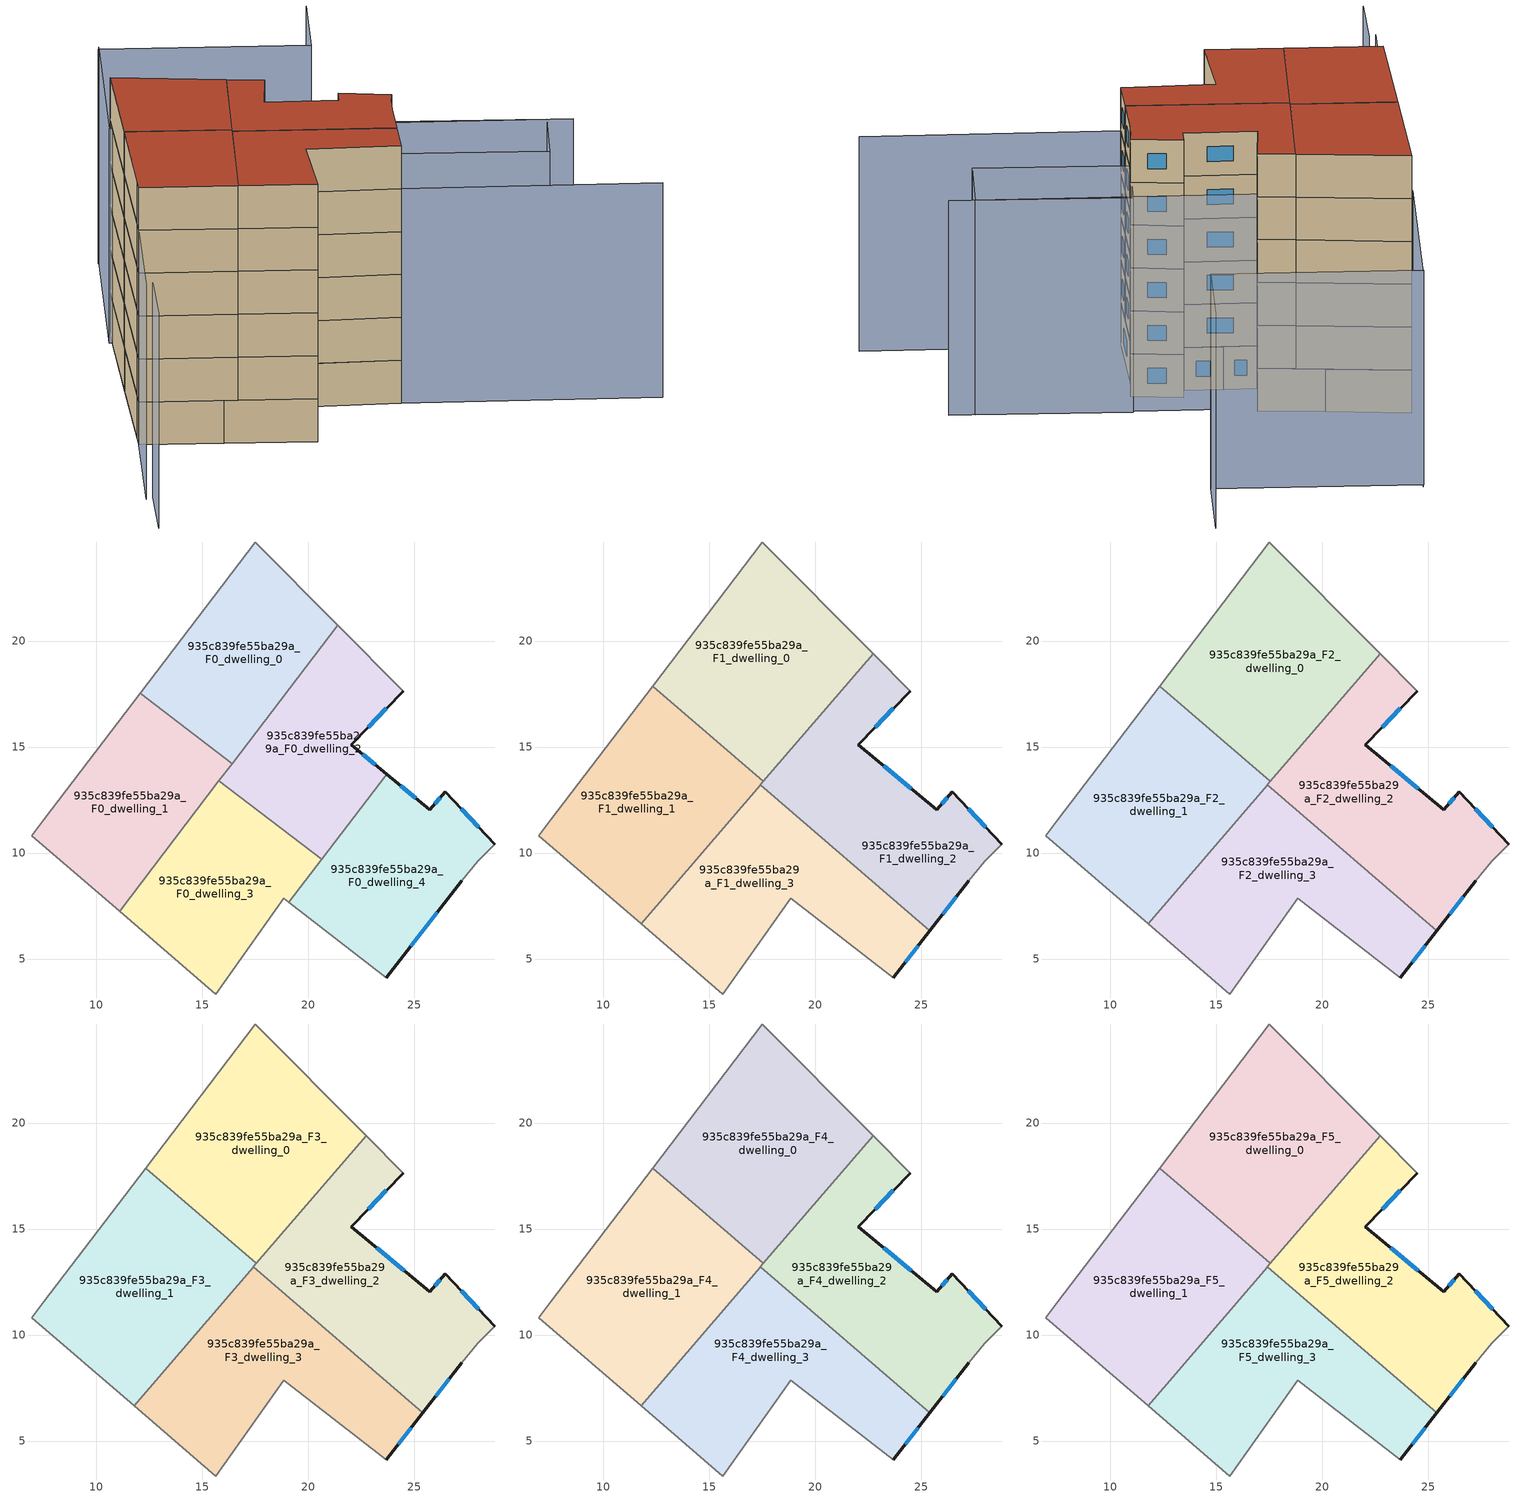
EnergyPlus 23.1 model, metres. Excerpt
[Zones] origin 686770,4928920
935c839fe55ba29a_F0_dwelling_0
 floor ground (EU_floor_Construction): 17.51,24.67 21.4,20.75 16.42,14.22 12.07,17.54 z0
 wall adiabatic (EU_wall_Construction): 21.4,20.75 17.51,24.67 12.07,17.54 z0:3
 wall to 935c839fe55ba29a_F0_dwelling_1 (EU_wall_Construction): 12.07,17.54 16.42,14.22 z0:3
 wall to 935c839fe55ba29a_F0_dwelling_2 (EU_wall_Construction): 16.42,14.22 21.4,20.75 z0:3
935c839fe55ba29a_F0_dwelling_1
 floor ground (EU_floor_Construction): 16.42,14.22 11.1,7.25 6.95,10.82 7.53,11.58 12.07,17.54 z0
 wall adiabatic (EU_wall_Construction): 12.07,17.54 7.53,11.58 6.95,10.82 11.1,7.25 z0:3
 wall to 935c839fe55ba29a_F0_dwelling_3 (EU_wall_Construction): 11.1,7.25 15.79,13.4 z0:3
 wall to 935c839fe55ba29a_F0_dwelling_2 (EU_wall_Construction): 15.79,13.4 16.42,14.22 z0:3
935c839fe55ba29a_F0_dwelling_2
 floor ground (EU_floor_Construction): 21.4,20.75 24.48,17.64 22.03,15.12 23.71,13.72 20.64,9.7 15.79,13.4 z0
 wall outside (EU_wall_Construction): 23.71,13.72 22.03,15.12 24.48,17.64 z0:3
 wall to 935c839fe55ba29a_F0_dwelling_3 (EU_wall_Construction): 15.79,13.4 20.64,9.7 z0:3
 wall adiabatic (EU_wall_Construction): 24.48,17.64 21.4,20.75 z0:3
 wall to 935c839fe55ba29a_F0_dwelling_4 (EU_wall_Construction): 20.64,9.7 23.71,13.72 z0:3
 window (EU_Window_Construction): 22.83,15.94 23.68,16.82 / 23.17,14.18 22.58,14.66 z0.98:2.02
935c839fe55ba29a_F0_dwelling_3
 floor ground (EU_floor_Construction): 20.64,9.7 19.1,7.68 18.84,7.88 15.65,3.35 11.1,7.25 15.79,13.4 z0
 wall adiabatic (EU_wall_Construction): 11.1,7.25 15.65,3.35 18.84,7.88 19.1,7.68 z0:3
 wall to 935c839fe55ba29a_F0_dwelling_4 (EU_wall_Construction): 19.1,7.68 20.64,9.7 z0:3
 ceiling adiabatic (EU_roof_Construction): 11.79,6.66 16.87,12.58 15.79,13.4 11.1,7.25 z3
935c839fe55ba29a_F0_dwelling_4
 floor ground (EU_floor_Construction): 26.47,12.89 28.81,10.41 28.01,9.62 27.25,8.71 23.69,4.12 19.1,7.68 23.71,13.72 25.74,12.04 z0
 wall outside (EU_wall_Construction): 23.69,4.12 27.25,8.71 / 28.81,10.41 26.47,12.89 25.74,12.04 23.71,13.72 z0:3
 wall adiabatic (EU_wall_Construction): 27.25,8.71 28.01,9.62 28.81,10.41 / 19.1,7.68 23.69,4.12 z0:3
 window (EU_Window_Construction): 24.85,5.61 26.09,7.21 / 25.08,12.59 24.37,13.18 / 26.23,12.62 25.98,12.32 / 28.05,11.21 27.23,12.09 z0.98:2.02
935c839fe55ba29a_F1_dwelling_0
 floor to 935c839fe55ba29a_F0_dwelling_0 (EU_floor_Construction): 17.51,24.67 21.4,20.75 16.49,14.31 12.33,17.87 z3
 floor to 935c839fe55ba29a_F0_dwelling_2 (EU_floor_Construction): 21.4,20.75 22.73,19.41 17.56,13.38 16.49,14.31 z3
 wall adiabatic (EU_wall_Construction): 22.73,19.41 17.51,24.67 12.33,17.88 z3:6
 wall to 935c839fe55ba29a_F1_dwelling_1 (EU_wall_Construction): 12.33,17.88 17.56,13.38 z3:6
 wall to 935c839fe55ba29a_F1_dwelling_2 (EU_wall_Construction): 17.56,13.38 22.73,19.41 z3:6
935c839fe55ba29a_F1_dwelling_1
 floor to 935c839fe55ba29a_F0_dwelling_1 (EU_floor_Construction): 16.42,14.22 11.1,7.25 6.95,10.82 7.53,11.58 12.07,17.54 z3
 floor to 935c839fe55ba29a_F0_dwelling_0 (EU_floor_Construction): 16.49,14.31 16.42,14.22 12.07,17.54 12.33,17.87 z3
 floor to 935c839fe55ba29a_F0_dwelling_2 (EU_floor_Construction): 17.56,13.38 16.87,12.58 15.79,13.4 16.49,14.31 z3
 floor adiabatic (EU_floor_Construction): 16.87,12.58 11.79,6.66 11.1,7.25 15.79,13.4 z3
 wall adiabatic (EU_wall_Construction): 12.33,17.88 7.53,11.58 6.95,10.82 11.79,6.66 z3:6
 wall to 935c839fe55ba29a_F1_dwelling_3 (EU_wall_Construction): 11.79,6.66 17.41,13.21 z3:6
 wall to 935c839fe55ba29a_F1_dwelling_2 (EU_wall_Construction): 17.41,13.21 17.56,13.38 z3:6
935c839fe55ba29a_F1_dwelling_2
 floor to 935c839fe55ba29a_F0_dwelling_2 (EU_floor_Construction): 22.73,19.41 24.48,17.64 22.03,15.12 23.71,13.72 20.98,10.15 17.41,13.21 z3
 floor to 935c839fe55ba29a_F0_dwelling_4 (EU_floor_Construction): 26.47,12.89 28.81,10.41 28.01,9.62 27.25,8.71 25.42,6.34 20.98,10.15 23.71,13.72 25.74,12.04 z3
 wall outside (EU_wall_Construction): 28.81,10.41 26.47,12.89 25.74,12.04 22.03,15.12 24.48,17.64 / 25.42,6.34 27.25,8.71 z3:6
 wall adiabatic (EU_wall_Construction): 27.25,8.71 28.01,9.62 28.81,10.41 / 24.48,17.64 22.73,19.41 z3:6
 wall to 935c839fe55ba29a_F1_dwelling_3 (EU_wall_Construction): 17.41,13.21 25.42,6.34 z3:6
 window (EU_Window_Construction): 22.83,15.94 23.68,16.82 / 24.53,13.04 23.24,14.12 / 26.23,12.62 25.98,12.32 / 28.05,11.21 27.23,12.09 / 26.01,7.11 26.65,7.94 z3.98:5.02
935c839fe55ba29a_F1_dwelling_3
 floor to 935c839fe55ba29a_F0_dwelling_3 (EU_floor_Construction): 20.64,9.7 19.1,7.68 18.84,7.88 15.65,3.35 11.79,6.66 16.87,12.58 z3
 floor to 935c839fe55ba29a_F0_dwelling_4 (EU_floor_Construction): 25.42,6.34 23.69,4.12 19.1,7.68 20.98,10.15 z3
 floor to 935c839fe55ba29a_F0_dwelling_2 (EU_floor_Construction): 20.98,10.15 20.64,9.7 16.87,12.58 17.41,13.21 z3
 wall outside (EU_wall_Construction): 23.69,4.12 25.42,6.34 z3:6
 wall adiabatic (EU_wall_Construction): 11.79,6.66 15.65,3.35 18.84,7.88 23.69,4.12 z3:6
 window (EU_Window_Construction): 24.25,4.84 24.86,5.62 z3.98:5.02
935c839fe55ba29a_F2_dwelling_0
 floor to 935c839fe55ba29a_F1_dwelling_0 (EU_floor_Construction): 17.51,24.67 22.73,19.41 17.56,13.38 12.33,17.88 z6
 wall adiabatic (EU_wall_Construction): 22.73,19.41 17.51,24.67 12.33,17.88 z6:9
 wall to 935c839fe55ba29a_F2_dwelling_1 (EU_wall_Construction): 12.33,17.88 17.56,13.38 z6:9
 wall to 935c839fe55ba29a_F2_dwelling_2 (EU_wall_Construction): 17.56,13.38 22.73,19.41 z6:9
935c839fe55ba29a_F2_dwelling_1
 floor to 935c839fe55ba29a_F1_dwelling_1 (EU_floor_Construction): 17.56,13.38 11.79,6.66 6.95,10.82 7.53,11.58 12.33,17.88 z6
 wall adiabatic (EU_wall_Construction): 12.33,17.88 7.53,11.58 6.95,10.82 11.79,6.66 z6:9
 wall to 935c839fe55ba29a_F2_dwelling_3 (EU_wall_Construction): 11.79,6.66 17.41,13.21 z6:9
 wall to 935c839fe55ba29a_F2_dwelling_2 (EU_wall_Construction): 17.41,13.21 17.56,13.38 z6:9
935c839fe55ba29a_F2_dwelling_2
 floor to 935c839fe55ba29a_F1_dwelling_2 (EU_floor_Construction): 24.48,17.64 22.03,15.12 25.74,12.04 26.47,12.89 28.81,10.41 28.01,9.62 27.25,8.71 25.42,6.34 17.41,13.21 22.73,19.41 z6
 wall outside (EU_wall_Construction): 28.81,10.41 26.47,12.89 25.74,12.04 22.03,15.12 24.48,17.64 / 25.42,6.34 27.25,8.71 z6:9
 wall adiabatic (EU_wall_Construction): 27.25,8.71 28.01,9.62 28.81,10.41 / 24.48,17.64 22.73,19.41 z6:9
 wall to 935c839fe55ba29a_F2_dwelling_3 (EU_wall_Construction): 17.41,13.21 25.42,6.34 z6:9
 window (EU_Window_Construction): 22.83,15.94 23.68,16.82 / 24.53,13.04 23.24,14.12 / 26.23,12.62 25.98,12.32 / 28.05,11.21 27.23,12.09 / 26.01,7.11 26.65,7.94 z6.98:8.02
935c839fe55ba29a_F2_dwelling_3
 floor to 935c839fe55ba29a_F1_dwelling_3 (EU_floor_Construction): 25.42,6.34 23.69,4.12 18.84,7.88 15.65,3.35 11.79,6.66 17.41,13.21 z6
 wall outside (EU_wall_Construction): 23.69,4.12 25.42,6.34 z6:9
 wall adiabatic (EU_wall_Construction): 11.79,6.66 15.65,3.35 18.84,7.88 23.69,4.12 z6:9
 window (EU_Window_Construction): 24.25,4.84 24.86,5.62 z6.98:8.02
935c839fe55ba29a_F3_dwelling_0
 floor to 935c839fe55ba29a_F2_dwelling_0 (EU_floor_Construction): 17.51,24.67 22.73,19.41 17.56,13.38 12.33,17.88 z9
 wall adiabatic (EU_wall_Construction): 22.73,19.41 17.51,24.67 12.33,17.88 z9:12
 wall to 935c839fe55ba29a_F3_dwelling_1 (EU_wall_Construction): 12.33,17.88 17.56,13.38 z9:12
 wall to 935c839fe55ba29a_F3_dwelling_2 (EU_wall_Construction): 17.56,13.38 22.73,19.41 z9:12
935c839fe55ba29a_F3_dwelling_1
 floor to 935c839fe55ba29a_F2_dwelling_1 (EU_floor_Construction): 17.56,13.38 11.79,6.66 6.95,10.82 7.53,11.58 12.33,17.88 z9
 wall adiabatic (EU_wall_Construction): 12.33,17.88 7.53,11.58 6.95,10.82 11.79,6.66 z9:12
 wall to 935c839fe55ba29a_F3_dwelling_3 (EU_wall_Construction): 11.79,6.66 17.41,13.21 z9:12
 wall to 935c839fe55ba29a_F3_dwelling_2 (EU_wall_Construction): 17.41,13.21 17.56,13.38 z9:12
935c839fe55ba29a_F3_dwelling_2
 floor to 935c839fe55ba29a_F2_dwelling_2 (EU_floor_Construction): 24.48,17.64 22.03,15.12 25.74,12.04 26.47,12.89 28.81,10.41 28.01,9.62 27.25,8.71 25.42,6.34 17.41,13.21 22.73,19.41 z9
 wall outside (EU_wall_Construction): 28.81,10.41 26.47,12.89 25.74,12.04 22.03,15.12 24.48,17.64 / 25.42,6.34 27.25,8.71 z9:12
 wall adiabatic (EU_wall_Construction): 27.25,8.71 28.01,9.62 28.81,10.41 / 24.48,17.64 22.73,19.41 z9:12
 wall to 935c839fe55ba29a_F3_dwelling_3 (EU_wall_Construction): 17.41,13.21 25.42,6.34 z9:12
 window (EU_Window_Construction): 22.83,15.94 23.68,16.82 / 24.53,13.04 23.24,14.12 / 26.23,12.62 25.98,12.32 / 28.05,11.21 27.23,12.09 / 26.01,7.11 26.65,7.94 z9.98:11.02
935c839fe55ba29a_F3_dwelling_3
 floor to 935c839fe55ba29a_F2_dwelling_3 (EU_floor_Construction): 25.42,6.34 23.69,4.12 18.84,7.88 15.65,3.35 11.79,6.66 17.41,13.21 z9
 wall outside (EU_wall_Construction): 23.69,4.12 25.42,6.34 z9:12
 wall adiabatic (EU_wall_Construction): 11.79,6.66 15.65,3.35 18.84,7.88 23.69,4.12 z9:12
 window (EU_Window_Construction): 24.25,4.84 24.86,5.62 z9.98:11.02
935c839fe55ba29a_F4_dwelling_0
 floor to 935c839fe55ba29a_F3_dwelling_0 (EU_floor_Construction): 17.51,24.67 22.73,19.41 17.56,13.38 12.33,17.88 z12
 wall adiabatic (EU_wall_Construction): 22.73,19.41 17.51,24.67 12.33,17.88 z12:15
 wall to 935c839fe55ba29a_F4_dwelling_1 (EU_wall_Construction): 12.33,17.88 17.56,13.38 z12:15
 wall to 935c839fe55ba29a_F4_dwelling_2 (EU_wall_Construction): 17.56,13.38 22.73,19.41 z12:15
935c839fe55ba29a_F4_dwelling_1
 floor to 935c839fe55ba29a_F3_dwelling_1 (EU_floor_Construction): 17.56,13.38 11.79,6.66 6.95,10.82 7.53,11.58 12.33,17.88 z12
 wall adiabatic (EU_wall_Construction): 12.33,17.88 7.53,11.58 6.95,10.82 11.79,6.66 z12:15
 wall to 935c839fe55ba29a_F4_dwelling_3 (EU_wall_Construction): 11.79,6.66 17.41,13.21 z12:15
 wall to 935c839fe55ba29a_F4_dwelling_2 (EU_wall_Construction): 17.41,13.21 17.56,13.38 z12:15
935c839fe55ba29a_F4_dwelling_2
 floor to 935c839fe55ba29a_F3_dwelling_2 (EU_floor_Construction): 24.48,17.64 22.03,15.12 25.74,12.04 26.47,12.89 28.81,10.41 28.01,9.62 27.25,8.71 25.42,6.34 17.41,13.21 22.73,19.41 z12
 wall outside (EU_wall_Construction): 28.81,10.41 26.47,12.89 25.74,12.04 22.03,15.12 24.48,17.64 / 25.42,6.34 27.25,8.71 z12:15
 wall adiabatic (EU_wall_Construction): 27.25,8.71 28.01,9.62 28.81,10.41 / 24.48,17.64 22.73,19.41 z12:15
 wall to 935c839fe55ba29a_F4_dwelling_3 (EU_wall_Construction): 17.41,13.21 25.42,6.34 z12:15
 window (EU_Window_Construction): 22.83,15.94 23.68,16.82 / 24.53,13.04 23.24,14.12 / 26.23,12.62 25.98,12.32 / 28.05,11.21 27.23,12.09 / 26.01,7.11 26.65,7.94 z12.98:14.02
935c839fe55ba29a_F4_dwelling_3
 floor to 935c839fe55ba29a_F3_dwelling_3 (EU_floor_Construction): 25.42,6.34 23.69,4.12 18.84,7.88 15.65,3.35 11.79,6.66 17.41,13.21 z12
 wall outside (EU_wall_Construction): 23.69,4.12 25.42,6.34 z12:15
 wall adiabatic (EU_wall_Construction): 11.79,6.66 15.65,3.35 18.84,7.88 23.69,4.12 z12:15
 window (EU_Window_Construction): 24.25,4.84 24.86,5.62 z12.98:14.02
935c839fe55ba29a_F5_dwelling_0
 floor to 935c839fe55ba29a_F4_dwelling_0 (EU_floor_Construction): 17.51,24.67 22.73,19.41 17.56,13.38 12.33,17.88 z15
 wall adiabatic (EU_wall_Construction): 22.73,19.41 17.51,24.67 12.33,17.88 z15:18
 wall to 935c839fe55ba29a_F5_dwelling_1 (EU_wall_Construction): 12.33,17.88 17.56,13.38 z15:18
 wall to 935c839fe55ba29a_F5_dwelling_2 (EU_wall_Construction): 17.56,13.38 22.73,19.41 z15:18
 roof outside (EU_roof_Construction): 17.56,13.38 22.73,19.41 17.51,24.67 12.33,17.88 z18
935c839fe55ba29a_F5_dwelling_1
 floor to 935c839fe55ba29a_F4_dwelling_1 (EU_floor_Construction): 17.56,13.38 11.79,6.66 6.95,10.82 7.53,11.58 12.33,17.88 z15
 wall adiabatic (EU_wall_Construction): 12.33,17.88 7.53,11.58 6.95,10.82 11.79,6.66 z15:18
 wall to 935c839fe55ba29a_F5_dwelling_3 (EU_wall_Construction): 11.79,6.66 17.41,13.21 z15:18
 wall to 935c839fe55ba29a_F5_dwelling_2 (EU_wall_Construction): 17.41,13.21 17.56,13.38 z15:18
 roof outside (EU_roof_Construction): 11.79,6.66 17.56,13.38 12.33,17.88 7.53,11.58 6.95,10.82 z18
935c839fe55ba29a_F5_dwelling_2
 floor to 935c839fe55ba29a_F4_dwelling_2 (EU_floor_Construction): 24.48,17.64 22.03,15.12 25.74,12.04 26.47,12.89 28.81,10.41 28.01,9.62 27.25,8.71 25.42,6.34 17.41,13.21 22.73,19.41 z15
 wall outside (EU_wall_Construction): 28.81,10.41 26.47,12.89 25.74,12.04 22.03,15.12 24.48,17.64 / 25.42,6.34 27.25,8.71 z15:18
 wall adiabatic (EU_wall_Construction): 27.25,8.71 28.01,9.62 28.81,10.41 / 24.48,17.64 22.73,19.41 z15:18
 wall to 935c839fe55ba29a_F5_dwelling_3 (EU_wall_Construction): 17.41,13.21 25.42,6.34 z15:18
 window (EU_Window_Construction): 22.83,15.94 23.68,16.82 / 24.53,13.04 23.24,14.12 / 26.23,12.62 25.98,12.32 / 28.05,11.21 27.23,12.09 / 26.01,7.11 26.65,7.94 z15.98:17.02
 roof outside (EU_roof_Construction): 27.25,8.71 28.01,9.62 28.81,10.41 26.47,12.89 25.74,12.04 22.03,15.12 24.48,17.64 22.73,19.41 17.41,13.21 25.42,6.34 z18
935c839fe55ba29a_F5_dwelling_3
 floor to 935c839fe55ba29a_F4_dwelling_3 (EU_floor_Construction): 25.42,6.34 23.69,4.12 18.84,7.88 15.65,3.35 11.79,6.66 17.41,13.21 z15
 wall outside (EU_wall_Construction): 23.69,4.12 25.42,6.34 z15:18
 wall adiabatic (EU_wall_Construction): 11.79,6.66 15.65,3.35 18.84,7.88 23.69,4.12 z15:18
 window (EU_Window_Construction): 24.25,4.84 24.86,5.62 z15.98:17.02
 roof outside (EU_roof_Construction): 23.69,4.12 25.42,6.34 17.41,13.21 11.79,6.66 15.65,3.35 18.84,7.88 z18
shading: -1.12,0.38 1.9,4.17 / 1.38,4.21 10.61,15.15 / 10.61,15.15 36.49,-6.69 / 39.28,4.59 16.62,23.8 / 16.62,23.8 24.94,33.62 / 39.11,29.26 35.1,24.56 / 35.1,24.56 24.72,33.4 / 27.03,8.49 30.38,12.34 / 30.38,12.34 37.98,5.7 / 37.98,5.7 34.63,1.86 / 34.63,1.86 27.03,8.49 z0:15
[Building]
EU S2 Campaign: North Axis=0; Terrain=City; Solar Distribution=FullExterior
[Site:Location]
Bologna: Latitude=44.5; Longitude=11.25; Time Zone=1; Elevation=37
[SizingPeriod:WeatherFileDays]
AnnualSizingPeriod: Begin Month=1; Begin Day of Month=1; End Month=12; End Day of Month=31; Day of Week for Start Day=Monday; Use Weather File Daylight Saving Period=No; Use Weather File Rain and Snow Indicators=No
[MATERIAL]
EU_InternalMass_Material: Roughness=MediumRough; Thickness=0.1; Conductivity=1; Density=1800; Specific Heat=900; Thermal Absorptance=0.9; Solar Absorptance=0.7; Visible Absorptance=0.7
[MATERIAL:NOMASS] Roughness=MediumRough; Thermal Absorptance=0.9; Solar Absorptance=0.7; Visible Absorptance=0.7
Name | Thermal Resistance
EU_wall_NoMass | 0.905828
EU_roof_NoMass | 0.37593
EU_floor_NoMass | 0.67114
[WINDOWMATERIAL:SIMPLEGLAZINGSYSTEM]
EU_Window_SimpleGlazing: UFactor=4.52486; Solar Heat Gain Coefficient=0.85; Visible Transmittance=0.85
[CONSTRUCTION]
EU_wall_Construction: EU_wall_NoMass
EU_roof_Construction: EU_roof_NoMass
EU_floor_Construction: EU_floor_NoMass
EU_Window_Construction: EU_Window_SimpleGlazing
EU_InternalMass_Construction: EU_InternalMass_Material
[ZONE] Type=1; Multiplier=1; Ceiling Height=autocalculate; Floor Area=autocalculate; Part of Total Floor Area=Yes
Name | Volume
935c839fe55ba29a_F0_dwelling_0 | 141.039
935c839fe55ba29a_F1_dwelling_0; 935c839fe55ba29a_F2_dwelling_0; 935c839fe55ba29a_F3_dwelling_0; 935c839fe55ba29a_F4_dwelling_0; 935c839fe55ba29a_F5_dwelling_0 | 176.305
935c839fe55ba29a_F0_dwelling_1 | 141.045
935c839fe55ba29a_F1_dwelling_1; 935c839fe55ba29a_F2_dwelling_1; 935c839fe55ba29a_F3_dwelling_1; 935c839fe55ba29a_F4_dwelling_1; 935c839fe55ba29a_F5_dwelling_1; 935c839fe55ba29a_F1_dwelling_3; 935c839fe55ba29a_F2_dwelling_3; 935c839fe55ba29a_F3_dwelling_3; 935c839fe55ba29a_F4_dwelling_3; 935c839fe55ba29a_F5_dwelling_3 | 176.32
935c839fe55ba29a_F0_dwelling_2 | 141.05
935c839fe55ba29a_F1_dwelling_2; 935c839fe55ba29a_F2_dwelling_2; 935c839fe55ba29a_F3_dwelling_2; 935c839fe55ba29a_F4_dwelling_2; 935c839fe55ba29a_F5_dwelling_2 | 176.311
935c839fe55ba29a_F0_dwelling_3 | 141.059
935c839fe55ba29a_F0_dwelling_4 | 141.042
[INTERNALMASS] Construction=EU_InternalMass_Construction
Name | Zone or ZoneList | Surface Area
935c839fe55ba29a_F0_dwelling_0_EU_InternalMass | 935c839fe55ba29a_F0_dwelling_0 | 47.0129
935c839fe55ba29a_F0_dwelling_1_EU_InternalMass | 935c839fe55ba29a_F0_dwelling_1 | 47.0142
935c839fe55ba29a_F0_dwelling_2_EU_InternalMass | 935c839fe55ba29a_F0_dwelling_2 | 47.0161
935c839fe55ba29a_F0_dwelling_3_EU_InternalMass | 935c839fe55ba29a_F0_dwelling_3 | 47.019
935c839fe55ba29a_F0_dwelling_4_EU_InternalMass | 935c839fe55ba29a_F0_dwelling_4 | 47.0141
935c839fe55ba29a_F1_dwelling_0_EU_InternalMass | 935c839fe55ba29a_F1_dwelling_0 | 58.7708
935c839fe55ba29a_F1_dwelling_1_EU_InternalMass | 935c839fe55ba29a_F1_dwelling_1 | 58.7733
935c839fe55ba29a_F1_dwelling_2_EU_InternalMass | 935c839fe55ba29a_F1_dwelling_2 | 58.7691
935c839fe55ba29a_F1_dwelling_3_EU_InternalMass | 935c839fe55ba29a_F1_dwelling_3 | 58.773
935c839fe55ba29a_F2_dwelling_0_EU_InternalMass | 935c839fe55ba29a_F2_dwelling_0 | 58.7708
935c839fe55ba29a_F2_dwelling_1_EU_InternalMass | 935c839fe55ba29a_F2_dwelling_1 | 58.7733
935c839fe55ba29a_F2_dwelling_2_EU_InternalMass | 935c839fe55ba29a_F2_dwelling_2 | 58.7691
935c839fe55ba29a_F2_dwelling_3_EU_InternalMass | 935c839fe55ba29a_F2_dwelling_3 | 58.773
935c839fe55ba29a_F3_dwelling_0_EU_InternalMass | 935c839fe55ba29a_F3_dwelling_0 | 58.7708
935c839fe55ba29a_F3_dwelling_1_EU_InternalMass | 935c839fe55ba29a_F3_dwelling_1 | 58.7733
935c839fe55ba29a_F3_dwelling_2_EU_InternalMass | 935c839fe55ba29a_F3_dwelling_2 | 58.7691
935c839fe55ba29a_F3_dwelling_3_EU_InternalMass | 935c839fe55ba29a_F3_dwelling_3 | 58.773
935c839fe55ba29a_F4_dwelling_0_EU_InternalMass | 935c839fe55ba29a_F4_dwelling_0 | 58.7708
935c839fe55ba29a_F4_dwelling_1_EU_InternalMass | 935c839fe55ba29a_F4_dwelling_1 | 58.7733
935c839fe55ba29a_F4_dwelling_2_EU_InternalMass | 935c839fe55ba29a_F4_dwelling_2 | 58.7691
935c839fe55ba29a_F4_dwelling_3_EU_InternalMass | 935c839fe55ba29a_F4_dwelling_3 | 58.773
935c839fe55ba29a_F5_dwelling_0_EU_InternalMass | 935c839fe55ba29a_F5_dwelling_0 | 58.7708
935c839fe55ba29a_F5_dwelling_1_EU_InternalMass | 935c839fe55ba29a_F5_dwelling_1 | 58.7733
935c839fe55ba29a_F5_dwelling_2_EU_InternalMass | 935c839fe55ba29a_F5_dwelling_2 | 58.7691
935c839fe55ba29a_F5_dwelling_3_EU_InternalMass | 935c839fe55ba29a_F5_dwelling_3 | 58.773
[OTHEREQUIPMENT] Fuel Type=Electricity; Design Level Calculation Method=Watts/Area; Power per Zone Floor Area=1; Fraction Latent=0; Fraction Radiant=0; Fraction Lost=0; Carbon Dioxide Generation Rate=0; EndUse Subcategory=EU_Step8_InternalGains
Name | Zone or ZoneList or Space or SpaceList | Schedule
EU_Step8_InternalGain_935c839fe55ba29a_F0_dwelling_0_f000 | 935c839fe55ba29a_F0_dwelling_0 | EU_Step8_GainSchedule_935c839fe55ba29a_F0_dwelling_0_f000
EU_Step8_InternalGain_935c839fe55ba29a_F0_dwelling_1_f000 | 935c839fe55ba29a_F0_dwelling_1 | EU_Step8_GainSchedule_935c839fe55ba29a_F0_dwelling_1_f000
EU_Step8_InternalGain_935c839fe55ba29a_F0_dwelling_2_f000 | 935c839fe55ba29a_F0_dwelling_2 | EU_Step8_GainSchedule_935c839fe55ba29a_F0_dwelling_2_f000
EU_Step8_InternalGain_935c839fe55ba29a_F0_dwelling_3_f000 | 935c839fe55ba29a_F0_dwelling_3 | EU_Step8_GainSchedule_935c839fe55ba29a_F0_dwelling_3_f000
EU_Step8_InternalGain_935c839fe55ba29a_F0_dwelling_4_f000 | 935c839fe55ba29a_F0_dwelling_4 | EU_Step8_GainSchedule_935c839fe55ba29a_F0_dwelling_4_f000
EU_Step8_InternalGain_935c839fe55ba29a_F1_dwelling_0_f000 | 935c839fe55ba29a_F1_dwelling_0 | EU_Step8_GainSchedule_935c839fe55ba29a_F1_dwelling_0_f000
EU_Step8_InternalGain_935c839fe55ba29a_F1_dwelling_1_f000 | 935c839fe55ba29a_F1_dwelling_1 | EU_Step8_GainSchedule_935c839fe55ba29a_F1_dwelling_1_f000
EU_Step8_InternalGain_935c839fe55ba29a_F1_dwelling_2_f000 | 935c839fe55ba29a_F1_dwelling_2 | EU_Step8_GainSchedule_935c839fe55ba29a_F1_dwelling_2_f000
EU_Step8_InternalGain_935c839fe55ba29a_F1_dwelling_3_f000 | 935c839fe55ba29a_F1_dwelling_3 | EU_Step8_GainSchedule_935c839fe55ba29a_F1_dwelling_3_f000
EU_Step8_InternalGain_935c839fe55ba29a_F2_dwelling_0_f000 | 935c839fe55ba29a_F2_dwelling_0 | EU_Step8_GainSchedule_935c839fe55ba29a_F2_dwelling_0_f000
EU_Step8_InternalGain_935c839fe55ba29a_F2_dwelling_1_f000 | 935c839fe55ba29a_F2_dwelling_1 | EU_Step8_GainSchedule_935c839fe55ba29a_F2_dwelling_1_f000
EU_Step8_InternalGain_935c839fe55ba29a_F2_dwelling_2_f000 | 935c839fe55ba29a_F2_dwelling_2 | EU_Step8_GainSchedule_935c839fe55ba29a_F2_dwelling_2_f000
EU_Step8_InternalGain_935c839fe55ba29a_F2_dwelling_3_f000 | 935c839fe55ba29a_F2_dwelling_3 | EU_Step8_GainSchedule_935c839fe55ba29a_F2_dwelling_3_f000
EU_Step8_InternalGain_935c839fe55ba29a_F3_dwelling_0_f000 | 935c839fe55ba29a_F3_dwelling_0 | EU_Step8_GainSchedule_935c839fe55ba29a_F3_dwelling_0_f000
EU_Step8_InternalGain_935c839fe55ba29a_F3_dwelling_1_f000 | 935c839fe55ba29a_F3_dwelling_1 | EU_Step8_GainSchedule_935c839fe55ba29a_F3_dwelling_1_f000
EU_Step8_InternalGain_935c839fe55ba29a_F3_dwelling_2_f000 | 935c839fe55ba29a_F3_dwelling_2 | EU_Step8_GainSchedule_935c839fe55ba29a_F3_dwelling_2_f000
EU_Step8_InternalGain_935c839fe55ba29a_F3_dwelling_3_f000 | 935c839fe55ba29a_F3_dwelling_3 | EU_Step8_GainSchedule_935c839fe55ba29a_F3_dwelling_3_f000
EU_Step8_InternalGain_935c839fe55ba29a_F4_dwelling_0_f000 | 935c839fe55ba29a_F4_dwelling_0 | EU_Step8_GainSchedule_935c839fe55ba29a_F4_dwelling_0_f000
EU_Step8_InternalGain_935c839fe55ba29a_F4_dwelling_1_f000 | 935c839fe55ba29a_F4_dwelling_1 | EU_Step8_GainSchedule_935c839fe55ba29a_F4_dwelling_1_f000
EU_Step8_InternalGain_935c839fe55ba29a_F4_dwelling_2_f000 | 935c839fe55ba29a_F4_dwelling_2 | EU_Step8_GainSchedule_935c839fe55ba29a_F4_dwelling_2_f000
EU_Step8_InternalGain_935c839fe55ba29a_F4_dwelling_3_f000 | 935c839fe55ba29a_F4_dwelling_3 | EU_Step8_GainSchedule_935c839fe55ba29a_F4_dwelling_3_f000
EU_Step8_InternalGain_935c839fe55ba29a_F5_dwelling_0_f000 | 935c839fe55ba29a_F5_dwelling_0 | EU_Step8_GainSchedule_935c839fe55ba29a_F5_dwelling_0_f000
EU_Step8_InternalGain_935c839fe55ba29a_F5_dwelling_1_f000 | 935c839fe55ba29a_F5_dwelling_1 | EU_Step8_GainSchedule_935c839fe55ba29a_F5_dwelling_1_f000
EU_Step8_InternalGain_935c839fe55ba29a_F5_dwelling_2_f000 | 935c839fe55ba29a_F5_dwelling_2 | EU_Step8_GainSchedule_935c839fe55ba29a_F5_dwelling_2_f000
EU_Step8_InternalGain_935c839fe55ba29a_F5_dwelling_3_f000 | 935c839fe55ba29a_F5_dwelling_3 | EU_Step8_GainSchedule_935c839fe55ba29a_F5_dwelling_3_f000
[ZONEVENTILATION:DESIGNFLOWRATE] Schedule=EU_AlwaysOn; Design Flow Rate Calculation Method=AirChanges/Hour; Air Changes per Hour=0.73129; Ventilation Type=Natural; Fan Pressure Rise=0; Fan Total Efficiency=1; Constant Term Coefficient=1; Temperature Term Coefficient=0; Velocity Term Coefficient=0; Velocity Squared Term Coefficient=0; Minimum Indoor Temperature=-100; Maximum Indoor Temperature=100; Delta Temperature=-100; Minimum Outdoor Temperature=-100; Maximum Outdoor Temperature=100; Maximum Wind Speed=40
Name | Zone or ZoneList or Space or SpaceList
EU_ConstantAir_935c839fe55ba29a_F0_dwelling_0 | 935c839fe55ba29a_F0_dwelling_0
EU_ConstantAir_935c839fe55ba29a_F0_dwelling_1 | 935c839fe55ba29a_F0_dwelling_1
EU_ConstantAir_935c839fe55ba29a_F0_dwelling_2 | 935c839fe55ba29a_F0_dwelling_2
EU_ConstantAir_935c839fe55ba29a_F0_dwelling_3 | 935c839fe55ba29a_F0_dwelling_3
EU_ConstantAir_935c839fe55ba29a_F0_dwelling_4 | 935c839fe55ba29a_F0_dwelling_4
EU_ConstantAir_935c839fe55ba29a_F1_dwelling_0 | 935c839fe55ba29a_F1_dwelling_0
EU_ConstantAir_935c839fe55ba29a_F1_dwelling_1 | 935c839fe55ba29a_F1_dwelling_1
EU_ConstantAir_935c839fe55ba29a_F1_dwelling_2 | 935c839fe55ba29a_F1_dwelling_2
EU_ConstantAir_935c839fe55ba29a_F1_dwelling_3 | 935c839fe55ba29a_F1_dwelling_3
EU_ConstantAir_935c839fe55ba29a_F2_dwelling_0 | 935c839fe55ba29a_F2_dwelling_0
EU_ConstantAir_935c839fe55ba29a_F2_dwelling_1 | 935c839fe55ba29a_F2_dwelling_1
EU_ConstantAir_935c839fe55ba29a_F2_dwelling_2 | 935c839fe55ba29a_F2_dwelling_2
EU_ConstantAir_935c839fe55ba29a_F2_dwelling_3 | 935c839fe55ba29a_F2_dwelling_3
EU_ConstantAir_935c839fe55ba29a_F3_dwelling_0 | 935c839fe55ba29a_F3_dwelling_0
EU_ConstantAir_935c839fe55ba29a_F3_dwelling_1 | 935c839fe55ba29a_F3_dwelling_1
EU_ConstantAir_935c839fe55ba29a_F3_dwelling_2 | 935c839fe55ba29a_F3_dwelling_2
EU_ConstantAir_935c839fe55ba29a_F3_dwelling_3 | 935c839fe55ba29a_F3_dwelling_3
EU_ConstantAir_935c839fe55ba29a_F4_dwelling_0 | 935c839fe55ba29a_F4_dwelling_0
EU_ConstantAir_935c839fe55ba29a_F4_dwelling_1 | 935c839fe55ba29a_F4_dwelling_1
EU_ConstantAir_935c839fe55ba29a_F4_dwelling_2 | 935c839fe55ba29a_F4_dwelling_2
EU_ConstantAir_935c839fe55ba29a_F4_dwelling_3 | 935c839fe55ba29a_F4_dwelling_3
EU_ConstantAir_935c839fe55ba29a_F5_dwelling_0 | 935c839fe55ba29a_F5_dwelling_0
EU_ConstantAir_935c839fe55ba29a_F5_dwelling_1 | 935c839fe55ba29a_F5_dwelling_1
EU_ConstantAir_935c839fe55ba29a_F5_dwelling_2 | 935c839fe55ba29a_F5_dwelling_2
EU_ConstantAir_935c839fe55ba29a_F5_dwelling_3 | 935c839fe55ba29a_F5_dwelling_3
[HVACTEMPLATE:THERMOSTAT] Constant Heating Setpoint=20; Constant Cooling Setpoint=50
EU_HeatOnly_935c839fe55ba29a_F0_dwelling_0; EU_HeatOnly_935c839fe55ba29a_F0_dwelling_1; EU_HeatOnly_935c839fe55ba29a_F0_dwelling_2; EU_HeatOnly_935c839fe55ba29a_F0_dwelling_3; EU_HeatOnly_935c839fe55ba29a_F0_dwelling_4; EU_HeatOnly_935c839fe55ba29a_F1_dwelling_0; EU_HeatOnly_935c839fe55ba29a_F1_dwelling_1; EU_HeatOnly_935c839fe55ba29a_F1_dwelling_2; EU_HeatOnly_935c839fe55ba29a_F1_dwelling_3; EU_HeatOnly_935c839fe55ba29a_F2_dwelling_0; EU_HeatOnly_935c839fe55ba29a_F2_dwelling_1; EU_HeatOnly_935c839fe55ba29a_F2_dwelling_2; EU_HeatOnly_935c839fe55ba29a_F2_dwelling_3; EU_HeatOnly_935c839fe55ba29a_F3_dwelling_0; EU_HeatOnly_935c839fe55ba29a_F3_dwelling_1; EU_HeatOnly_935c839fe55ba29a_F3_dwelling_2; EU_HeatOnly_935c839fe55ba29a_F3_dwelling_3; EU_HeatOnly_935c839fe55ba29a_F4_dwelling_0; EU_HeatOnly_935c839fe55ba29a_F4_dwelling_1; EU_HeatOnly_935c839fe55ba29a_F4_dwelling_2; EU_HeatOnly_935c839fe55ba29a_F4_dwelling_3; EU_HeatOnly_935c839fe55ba29a_F5_dwelling_0; EU_HeatOnly_935c839fe55ba29a_F5_dwelling_1; EU_HeatOnly_935c839fe55ba29a_F5_dwelling_2; EU_HeatOnly_935c839fe55ba29a_F5_dwelling_3
[HVACTEMPLATE:ZONE:IDEALLOADSAIRSYSTEM] System Availability Schedule=EU_AlwaysOn; Maximum Heating Supply Air Temperature=50; Minimum Cooling Supply Air Temperature=13; Maximum Heating Supply Air Humidity Ratio=0.0156; Minimum Cooling Supply Air Humidity Ratio=0.0077; Heating Limit=NoLimit; Cooling Limit=NoLimit; Heating Availability Schedule=EU_AlwaysOn; Cooling Availability Schedule=EU_CoolingOff; Dehumidification Control Type=ConstantSensibleHeatRatio; Cooling Sensible Heat Ratio=0.7; Dehumidification Setpoint=60; Humidification Control Type=None; Humidification Setpoint=30; Outdoor Air Method=None; Outdoor Air Flow Rate per Person=0.00944; Outdoor Air Flow Rate per Zone Floor Area=0; Outdoor Air Flow Rate per Zone=0; Demand Controlled Ventilation Type=None; Outdoor Air Economizer Type=NoEconomizer; Heat Recovery Type=None; Sensible Heat Recovery Effectiveness=0.7; Latent Heat Recovery Effectiveness=0.65
Name | Template Thermostat
935c839fe55ba29a_F0_dwelling_0 | EU_HeatOnly_935c839fe55ba29a_F0_dwelling_0
935c839fe55ba29a_F0_dwelling_1 | EU_HeatOnly_935c839fe55ba29a_F0_dwelling_1
935c839fe55ba29a_F0_dwelling_2 | EU_HeatOnly_935c839fe55ba29a_F0_dwelling_2
935c839fe55ba29a_F0_dwelling_3 | EU_HeatOnly_935c839fe55ba29a_F0_dwelling_3
935c839fe55ba29a_F0_dwelling_4 | EU_HeatOnly_935c839fe55ba29a_F0_dwelling_4
935c839fe55ba29a_F1_dwelling_0 | EU_HeatOnly_935c839fe55ba29a_F1_dwelling_0
935c839fe55ba29a_F1_dwelling_1 | EU_HeatOnly_935c839fe55ba29a_F1_dwelling_1
935c839fe55ba29a_F1_dwelling_2 | EU_HeatOnly_935c839fe55ba29a_F1_dwelling_2
935c839fe55ba29a_F1_dwelling_3 | EU_HeatOnly_935c839fe55ba29a_F1_dwelling_3
935c839fe55ba29a_F2_dwelling_0 | EU_HeatOnly_935c839fe55ba29a_F2_dwelling_0
935c839fe55ba29a_F2_dwelling_1 | EU_HeatOnly_935c839fe55ba29a_F2_dwelling_1
935c839fe55ba29a_F2_dwelling_2 | EU_HeatOnly_935c839fe55ba29a_F2_dwelling_2
935c839fe55ba29a_F2_dwelling_3 | EU_HeatOnly_935c839fe55ba29a_F2_dwelling_3
935c839fe55ba29a_F3_dwelling_0 | EU_HeatOnly_935c839fe55ba29a_F3_dwelling_0
935c839fe55ba29a_F3_dwelling_1 | EU_HeatOnly_935c839fe55ba29a_F3_dwelling_1
935c839fe55ba29a_F3_dwelling_2 | EU_HeatOnly_935c839fe55ba29a_F3_dwelling_2
935c839fe55ba29a_F3_dwelling_3 | EU_HeatOnly_935c839fe55ba29a_F3_dwelling_3
935c839fe55ba29a_F4_dwelling_0 | EU_HeatOnly_935c839fe55ba29a_F4_dwelling_0
935c839fe55ba29a_F4_dwelling_1 | EU_HeatOnly_935c839fe55ba29a_F4_dwelling_1
935c839fe55ba29a_F4_dwelling_2 | EU_HeatOnly_935c839fe55ba29a_F4_dwelling_2
935c839fe55ba29a_F4_dwelling_3 | EU_HeatOnly_935c839fe55ba29a_F4_dwelling_3
935c839fe55ba29a_F5_dwelling_0 | EU_HeatOnly_935c839fe55ba29a_F5_dwelling_0
935c839fe55ba29a_F5_dwelling_1 | EU_HeatOnly_935c839fe55ba29a_F5_dwelling_1
935c839fe55ba29a_F5_dwelling_2 | EU_HeatOnly_935c839fe55ba29a_F5_dwelling_2
935c839fe55ba29a_F5_dwelling_3 | EU_HeatOnly_935c839fe55ba29a_F5_dwelling_3
[SIZING:ZONE] Zone Cooling Design Supply Air Temperature Input Method=SupplyAirTemperature; Zone Cooling Design Supply Air Temperature=13; Zone Heating Design Supply Air Temperature Input Method=SupplyAirTemperature; Zone Heating Design Supply Air Temperature=50; Zone Cooling Design Supply Air Humidity Ratio=0.008; Zone Heating Design Supply Air Humidity Ratio=0.008; Cooling Design Air Flow Method=DesignDay; Cooling Design Air Flow Rate=0; Cooling Minimum Air Flow per Zone Floor Area=0.000762; Cooling Minimum Air Flow=0; Cooling Minimum Air Flow Fraction=0.2; Heating Design Air Flow Method=DesignDay; Heating Design Air Flow Rate=0; Heating Maximum Air Flow per Zone Floor Area=0.002032; Heating Maximum Air Flow=0.141576; Heating Maximum Air Flow Fraction=0.3; Account for Dedicated Outdoor Air System=No; Dedicated Outdoor Air System Control Strategy=NeutralSupplyAir; Dedicated Outdoor Air Low Setpoint Temperature for Design=autosize; Dedicated Outdoor Air High Setpoint Temperature for Design=autosize; Zone Load Sizing Method=Sensible Load Only No Latent Load; Zone Latent Cooling Design Supply Air Humidity Ratio Input Method=HumidityRatioDifference; Zone Cooling Design Supply Air Humidity Ratio Difference=0.005; Zone Latent Heating Design Supply Air Humidity Ratio Input Method=HumidityRatioDifference; Zone Humidification Design Supply Air Humidity Ratio Difference=0.005
935c839fe55ba29a_F0_dwelling_0; 935c839fe55ba29a_F0_dwelling_1; 935c839fe55ba29a_F0_dwelling_2; 935c839fe55ba29a_F0_dwelling_3; 935c839fe55ba29a_F0_dwelling_4; 935c839fe55ba29a_F1_dwelling_0; 935c839fe55ba29a_F1_dwelling_1; 935c839fe55ba29a_F1_dwelling_2; 935c839fe55ba29a_F1_dwelling_3; 935c839fe55ba29a_F2_dwelling_0; 935c839fe55ba29a_F2_dwelling_1; 935c839fe55ba29a_F2_dwelling_2; 935c839fe55ba29a_F2_dwelling_3; 935c839fe55ba29a_F3_dwelling_0; 935c839fe55ba29a_F3_dwelling_1; 935c839fe55ba29a_F3_dwelling_2; 935c839fe55ba29a_F3_dwelling_3; 935c839fe55ba29a_F4_dwelling_0; 935c839fe55ba29a_F4_dwelling_1; 935c839fe55ba29a_F4_dwelling_2; 935c839fe55ba29a_F4_dwelling_3; 935c839fe55ba29a_F5_dwelling_0; 935c839fe55ba29a_F5_dwelling_1; 935c839fe55ba29a_F5_dwelling_2; 935c839fe55ba29a_F5_dwelling_3
[SCHEDULE:CONSTANT]
Name | Hourly Value
EU_AlwaysOn | 1
EU_CoolingOff | 0
[SCHEDULE:FILE] Column Number=1; Rows to Skip at Top=0; Number of Hours of Data=8760; Column Separator=Comma; Interpolate to Timestep=No; Minutes per Item=60; Adjust Schedule for Daylight Savings=Yes
Name | File
EU_Step8_GainSchedule_935c839fe55ba29a_F0_dwelling_0_f000 | ../../schedules/935c839fe55ba29a/935c839fe55ba29a_F0_dwelling_0_f000_gain.csv
EU_Step8_GainSchedule_935c839fe55ba29a_F0_dwelling_1_f000 | ../../schedules/935c839fe55ba29a/935c839fe55ba29a_F0_dwelling_1_f000_gain.csv
EU_Step8_GainSchedule_935c839fe55ba29a_F0_dwelling_2_f000 | ../../schedules/935c839fe55ba29a/935c839fe55ba29a_F0_dwelling_2_f000_gain.csv
EU_Step8_GainSchedule_935c839fe55ba29a_F0_dwelling_3_f000 | ../../schedules/935c839fe55ba29a/935c839fe55ba29a_F0_dwelling_3_f000_gain.csv
EU_Step8_GainSchedule_935c839fe55ba29a_F0_dwelling_4_f000 | ../../schedules/935c839fe55ba29a/935c839fe55ba29a_F0_dwelling_4_f000_gain.csv
EU_Step8_GainSchedule_935c839fe55ba29a_F1_dwelling_0_f000 | ../../schedules/935c839fe55ba29a/935c839fe55ba29a_F1_dwelling_0_f000_gain.csv
EU_Step8_GainSchedule_935c839fe55ba29a_F1_dwelling_1_f000 | ../../schedules/935c839fe55ba29a/935c839fe55ba29a_F1_dwelling_1_f000_gain.csv
EU_Step8_GainSchedule_935c839fe55ba29a_F1_dwelling_2_f000 | ../../schedules/935c839fe55ba29a/935c839fe55ba29a_F1_dwelling_2_f000_gain.csv
EU_Step8_GainSchedule_935c839fe55ba29a_F1_dwelling_3_f000 | ../../schedules/935c839fe55ba29a/935c839fe55ba29a_F1_dwelling_3_f000_gain.csv
EU_Step8_GainSchedule_935c839fe55ba29a_F2_dwelling_0_f000 | ../../schedules/935c839fe55ba29a/935c839fe55ba29a_F2_dwelling_0_f000_gain.csv
EU_Step8_GainSchedule_935c839fe55ba29a_F2_dwelling_1_f000 | ../../schedules/935c839fe55ba29a/935c839fe55ba29a_F2_dwelling_1_f000_gain.csv
EU_Step8_GainSchedule_935c839fe55ba29a_F2_dwelling_2_f000 | ../../schedules/935c839fe55ba29a/935c839fe55ba29a_F2_dwelling_2_f000_gain.csv
EU_Step8_GainSchedule_935c839fe55ba29a_F2_dwelling_3_f000 | ../../schedules/935c839fe55ba29a/935c839fe55ba29a_F2_dwelling_3_f000_gain.csv
EU_Step8_GainSchedule_935c839fe55ba29a_F3_dwelling_0_f000 | ../../schedules/935c839fe55ba29a/935c839fe55ba29a_F3_dwelling_0_f000_gain.csv
EU_Step8_GainSchedule_935c839fe55ba29a_F3_dwelling_1_f000 | ../../schedules/935c839fe55ba29a/935c839fe55ba29a_F3_dwelling_1_f000_gain.csv
EU_Step8_GainSchedule_935c839fe55ba29a_F3_dwelling_2_f000 | ../../schedules/935c839fe55ba29a/935c839fe55ba29a_F3_dwelling_2_f000_gain.csv
EU_Step8_GainSchedule_935c839fe55ba29a_F3_dwelling_3_f000 | ../../schedules/935c839fe55ba29a/935c839fe55ba29a_F3_dwelling_3_f000_gain.csv
EU_Step8_GainSchedule_935c839fe55ba29a_F4_dwelling_0_f000 | ../../schedules/935c839fe55ba29a/935c839fe55ba29a_F4_dwelling_0_f000_gain.csv
EU_Step8_GainSchedule_935c839fe55ba29a_F4_dwelling_1_f000 | ../../schedules/935c839fe55ba29a/935c839fe55ba29a_F4_dwelling_1_f000_gain.csv
EU_Step8_GainSchedule_935c839fe55ba29a_F4_dwelling_2_f000 | ../../schedules/935c839fe55ba29a/935c839fe55ba29a_F4_dwelling_2_f000_gain.csv
EU_Step8_GainSchedule_935c839fe55ba29a_F4_dwelling_3_f000 | ../../schedules/935c839fe55ba29a/935c839fe55ba29a_F4_dwelling_3_f000_gain.csv
EU_Step8_GainSchedule_935c839fe55ba29a_F5_dwelling_0_f000 | ../../schedules/935c839fe55ba29a/935c839fe55ba29a_F5_dwelling_0_f000_gain.csv
EU_Step8_GainSchedule_935c839fe55ba29a_F5_dwelling_1_f000 | ../../schedules/935c839fe55ba29a/935c839fe55ba29a_F5_dwelling_1_f000_gain.csv
EU_Step8_GainSchedule_935c839fe55ba29a_F5_dwelling_2_f000 | ../../schedules/935c839fe55ba29a/935c839fe55ba29a_F5_dwelling_2_f000_gain.csv
EU_Step8_GainSchedule_935c839fe55ba29a_F5_dwelling_3_f000 | ../../schedules/935c839fe55ba29a/935c839fe55ba29a_F5_dwelling_3_f000_gain.csv
